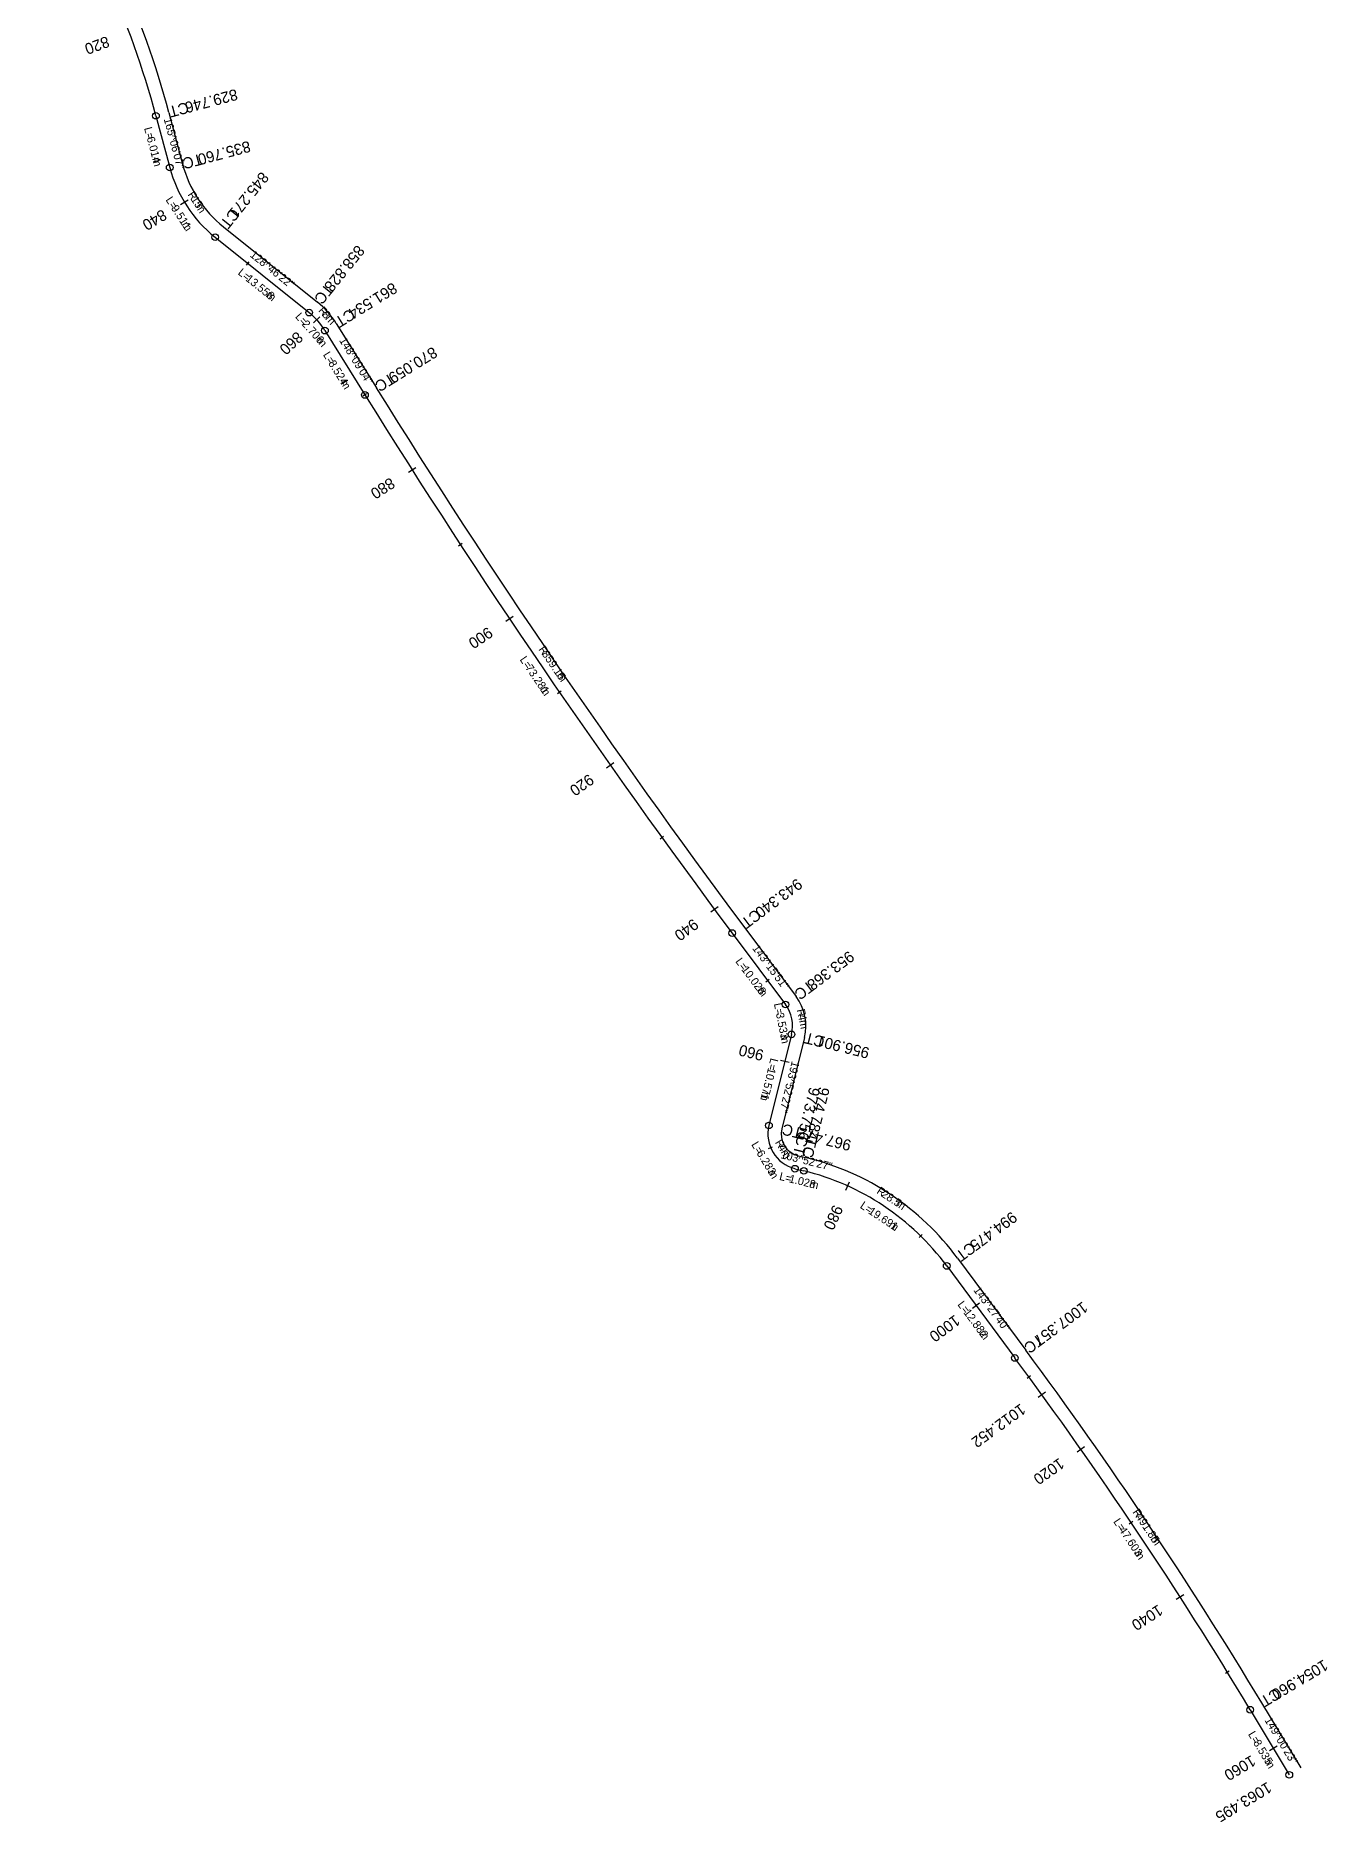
# Model space of a CAD drawing. Extents: x 268482 to 268985, y 5769022 to 5769953.
# Drawn here: x 268840.2 to 268985.4, y 5769022.4 to 5769223.4 of the extents above; entities that cross this region are included whole.
import ezdxf

# ---------------------------------------------------------------- set-up
doc = ezdxf.new("R2010")
doc.units = 0
for name, color, linetype in [('_CIVIL_CONSTRUCTION', 7, 'Continuous'), ('BNDRY_PROPOSED', 7, 'Continuous'), ('BNDRY_ROW', 7, 'Continuous'), ('BNDRY_VICTRACK', 7, 'Continuous'), ('BOUNDARY', 7, 'Continuous'), ('COMPONENT_PAVEMENT_TYPE_2', 7, 'Continuous'), ('CORRIDOR_TOP_MESH', 7, 'Continuous'), ('GEOM_HA_CONSTRUCTION', 7, 'Continuous'), ('SUBSURFACE_KERB', 7, 'Continuous'), ('SURFACE_EXISTING_VA', 7, 'Continuous'), ('VicTrack Rail Reserve', 7, 'Continuous')]:
    doc.layers.add(name, color=color, linetype=linetype)

msp = doc.modelspace()

# ---------------------------------------------------------------- linework, layer by layer
at = {"layer": '_CIVIL_CONSTRUCTION'}
for p, q in [((268856.45, 5769204.41), (268857.31, 5769204.92)), ((268871.39, 5769191.09), (268872.12, 5769191.77)), ((268882.06, 5769174.29), (268882.9, 5769174.83)), ((268893.01, 5769157.54), (268893.84, 5769158.1)), ((268904.34, 5769141.05), (268905.16, 5769141.63)), ((268916.06, 5769124.83), (268916.87, 5769125.42)), ((268923.9, 5769108.17), (268924.88, 5769107.93)), ((268931.24, 5769093.54), (268931.65, 5769094.46)), ((268945.47, 5769080.27), (268946.28, 5769080.86)), ((268952.86, 5769070.25), (268953.67, 5769070.84)), ((268957.24, 5769064.11), (268958.06, 5769064.69)), ((268968.38, 5769047.53), (268969.23, 5769048.07)), ((268978.87, 5769030.52), (268979.73, 5769031.04))]:
    msp.add_line(p, q, dxfattribs=at)
at = {"layer": 'BNDRY_PROPOSED'}
for p, q in [((268853.5, 5769214.06), (268853.99, 5769214.19)), ((268863.86, 5769197.56), (268864.17, 5769197.95)), ((268876.94, 5769182.89), (268877.36, 5769183.15)), ((268887.69, 5769166.02), (268888.11, 5769166.29)), ((268898.83, 5769149.4), (268899.25, 5769149.69)), ((268910.36, 5769133.05), (268910.76, 5769133.34)), ((268922.24, 5769116.96), (268922.64, 5769117.26)), ((268922.55, 5769098.22), (268923.01, 5769098.41)), ((268939.47, 5769088.2), (268939.82, 5769088.56)), ((268951.62, 5769072.38), (268952.02, 5769072.68)), ((268963.1, 5769056.02), (268963.52, 5769056.3)), ((268973.91, 5769039.21), (268974.34, 5769039.47))]:
    msp.add_line(p, q, dxfattribs=at)
at = {"layer": 'BOUNDARY'}
for p, q in [((268855.13, 5769214.75), (268856.68, 5769208.94)), ((268861.27, 5769201.89), (268871.84, 5769193.4)), ((268873.96, 5769191), (268878.46, 5769183.76)), ((268919.66, 5769123.34), (268925.66, 5769115.31)), ((268926.59, 5769110.7), (268924.05, 5769100.44)), ((268925.88, 5769097.41), (268926.88, 5769097.16)), ((268943.79, 5769085.9), (268951.46, 5769075.55)), ((268977.99, 5769035.87), (268982.38, 5769028.55))]:
    msp.add_line(p, q, dxfattribs=at)
for centre, radius, start, end in [((268757.04, 5769188.66), 101.5, 14.8981, 33.7706), ((268869.72, 5769212.41), 13.5, 194.8981, 231.2273), ((268865.89, 5769185.99), 9.5, 31.8488, 51.2273), ((269606.98, 5769636.33), 857.65, 211.84884, 216.73587), ((268921.25, 5769112.02), 5.5, 346.126, 36.7359), ((268926.48, 5769099.84), 2.5, 166.126, 256.126), ((268919.69, 5769068.04), 30, 36.5389, 76.126), ((268555.08, 5768781.82), 493.35, 30.9936, 36.5389)]:
    msp.add_arc(centre, radius, start, end, dxfattribs=at)
at = {"layer": 'GEOM_HA_CONSTRUCTION'}
for centre in [(268853.68, 5769214.37), (268855.23, 5769208.56), (268860.33, 5769200.72), (268870.9, 5769192.23), (268872.68, 5769190.21), (268877.18, 5769182.97), (268918.46, 5769122.45), (268924.46, 5769114.41), (268925.13, 5769111.06), (268922.6, 5769100.8), (268925.52, 5769095.95), (268926.52, 5769095.71), (268942.58, 5769085.01), (268950.25, 5769074.66), (268976.7, 5769035.1), (268981.1, 5769027.78)]:
    msp.add_circle(centre, 0.375, dxfattribs=at)
at = {"layer": 'VicTrack Rail Reserve'}
for p, q in [((268853.68, 5769214.37), (268855.23, 5769208.56)), ((268860.33, 5769200.72), (268870.9, 5769192.23)), ((268872.68, 5769190.21), (268877.18, 5769182.97)), ((268918.46, 5769122.45), (268924.46, 5769114.41)), ((268925.13, 5769111.06), (268922.6, 5769100.8)), ((268925.52, 5769095.95), (268926.52, 5769095.71)), ((268942.58, 5769085.01), (268950.25, 5769074.66)), ((268976.7, 5769035.1), (268981.1, 5769027.78))]:
    msp.add_line(p, q, dxfattribs=at)
for centre, radius, start, end in [((268757.04, 5769188.66), 100, 14.8981, 33.7706), ((268869.72, 5769212.41), 15, 194.8981, 231.2273), ((268865.89, 5769185.99), 8, 31.8488, 51.2273), ((269606.98, 5769636.33), 859.15, 211.84884, 216.73587), ((268921.25, 5769112.02), 4, 346.126, 36.7359), ((268926.48, 5769099.84), 4, 166.126, 256.126), ((268919.69, 5769068.04), 28.5, 36.5389, 76.126), ((268555.08, 5768781.82), 491.85, 30.9936, 36.5389)]:
    msp.add_arc(centre, radius, start, end, dxfattribs=at)

# ---------------------------------------------------------------- texts
at = {"layer": 'BNDRY_ROW'}
for s, rotation, p in [('820', 200.4821, (268848.16, 5769223.36)), ('840', 211.0946, (268854.41, 5769203.91)), ('860', 222.8367, (268869.5, 5769190.19)), ('880', 212.5118, (268880.03, 5769173.74)), ('900', 213.8456, (268891, 5769156.94)), ('920', 215.1794, (268902.35, 5769140.41)), ('940', 216.5132, (268914.08, 5769124.14)), ('960', 166.126, (268922.11, 5769109.26)), ('980', 245.6389, (268929.84, 5769091.98)), ('1000', 216.5389, (268943.49, 5769079.58)), ('1012.452', 215.9454, (268950.88, 5769069.59)), ('1020', 215.0661, (268955.24, 5769063.48)), ('1040', 212.7363, (268966.36, 5769046.98)), ('1060', 210.9936, (268976.83, 5769030.03)), ('1063.495', 210.9936, (268978.63, 5769027.03))]:
    msp.add_text(s, height=1.25, rotation=rotation, dxfattribs=at).set_placement(p)
at = {"layer": 'BNDRY_VICTRACK'}
for s, rotation, p in [('R', 303.0627, (268857.21, 5769205.51)), ('15', 303.0627, (268857.56, 5769204.98)), ('m', 303.0627, (268858.08, 5769204.17)), ('R', 311.5381, (268871.88, 5769192.42)), ('8', 311.5381, (268872.3, 5769191.95)), ('m', 311.5381, (268872.67, 5769191.53)), ('R', 304.2924, (268896.66, 5769154.36)), ('859.15', 304.2924, (268897.02, 5769153.83)), ('m', 304.2924, (268898.66, 5769151.43)), ('R', 281.4309, (268925.73, 5769113.82)), ('4', 281.4309, (268925.86, 5769113.2)), ('m', 281.4309, (268925.98, 5769112.58)), ('R', 301.126, (268923.25, 5769098.9)), ('4', 301.126, (268923.57, 5769098.36)), ('m', 301.126, (268923.9, 5769097.82)), ('R', 326.3324, (268934.63, 5769093.23)), ('28.5', 326.3324, (268935.15, 5769092.88)), ('m', 326.3324, (268936.77, 5769091.8)), ('R', 303.7662, (268963.44, 5769057.32)), ('491.85', 303.7662, (268963.79, 5769056.79)), ('m', 303.7662, (268965.45, 5769054.31))]:
    msp.add_text(s, height=0.9, rotation=rotation, dxfattribs=at).set_placement(p)
at = {"layer": 'COMPONENT_PAVEMENT_TYPE_2'}
for s, rotation, p in [('165^06\'07"', 284.8981, (268854.55, 5769214)), ('128^46\'22"', 321.2273, (268864.17, 5769198.6)), ('148^09\'04"', 301.8488, (268874.25, 5769189.11)), ('143^15\'51"', 306.7359, (268920.68, 5769120.73)), ('193^52\'27"', 256.126, (268925.18, 5769108.1)), ('103^52\'27"', 346.126, (268923.85, 5769097.14)), ('143^27\'40"', 306.5389, (268945.54, 5769082.28)), ('149^00\'23"', 300.9936, (268978.28, 5769033.93))]:
    msp.add_text(s, height=0.9, rotation=rotation, dxfattribs=at).set_placement(p)
at = {"layer": 'CORRIDOR_TOP_MESH'}
for s, rotation, p in [('L=', 284.8981, (268852.34, 5769212.98)), ('6.014', 284.8981, (268852.63, 5769211.9)), ('m', 284.8981, (268853.25, 5769209.56)), ('L=', 321.2273, (268862.82, 5769196.6)), ('13.558', 321.2273, (268863.69, 5769195.9)), ('m', 321.2273, (268865.96, 5769194.08)), ('L=', 301.8488, (268872.43, 5769187.5)), ('8.524', 301.8488, (268873.02, 5769186.54)), ('m', 301.8488, (268874.38, 5769184.36)), ('L=', 306.7359, (268918.78, 5769119.25)), ('10.028', 306.7359, (268919.45, 5769118.35)), ('m', 306.7359, (268921.2, 5769116.02)), ('10.571', 256.126, (268922.52, 5769107.35)), ('L=', 256.126, (268922.79, 5769108.44)), ('m', 256.126, (268921.86, 5769104.67)), ('L=', 346.126, (268923.7, 5769094.7)), ('1.028', 346.126, (268924.79, 5769094.43)), ('m', 346.126, (268927.08, 5769093.87)), ('L=', 306.5389, (268943.75, 5769080.66)), ('12.882', 306.5389, (268944.42, 5769079.76)), ('m', 306.5389, (268946.15, 5769077.42)), ('L=', 300.9936, (268976.43, 5769032.35)), ('8.535', 300.9936, (268977, 5769031.39)), ('m', 300.9936, (268978.29, 5769029.24))]:
    msp.add_text(s, height=0.9, rotation=rotation, dxfattribs=at).set_placement(p)
at = {"layer": 'SUBSURFACE_KERB'}
for s, rotation, p in [('L=', 303.0627, (268854.73, 5769204.92)), ('9.511', 303.0627, (268855.34, 5769203.98)), ('m', 303.0627, (268856.54, 5769202.14)), ('L=', 311.5381, (268869.28, 5769191.74)), ('2.706', 311.5381, (268870.02, 5769190.9)), ('m', 311.5381, (268871.68, 5769189.03)), ('L=', 304.2924, (268894.54, 5769153.21)), ('73.281', 304.2924, (268895.17, 5769152.28)), ('m', 304.2924, (268896.81, 5769149.87)), ('L=', 281.4309, (268923.15, 5769114.5)), ('3.533', 281.4309, (268923.37, 5769113.4)), ('m', 281.4309, (268923.86, 5769110.94)), ('L=', 301.126, (268920.58, 5769098.67)), ('6.283', 301.126, (268921.16, 5769097.71)), ('m', 301.126, (268922.46, 5769095.57)), ('L=', 326.3324, (268932.76, 5769091.59)), ('19.691', 326.3324, (268933.69, 5769090.97)), ('m', 326.3324, (268935.98, 5769089.44)), ('L=', 303.7662, (268961.27, 5769056.25)), ('47.603', 303.7662, (268961.89, 5769055.32)), ('m', 303.7662, (268963.63, 5769052.71))]:
    msp.add_text(s, height=0.9, rotation=rotation, dxfattribs=at).set_placement(p)
at = {"layer": 'SURFACE_EXISTING_VA'}
for s, rotation, p in [('CT', 194.8981, (268857.18, 5769215.95)), ('829.746', 194.8981, (268862.67, 5769217.41)), ('835.760', 194.8981, (268864.12, 5769211.57)), ('TC', 194.8981, (268858.73, 5769210.13)), ('845.271', 231.2273, (268865.51, 5769208.17)), ('CT', 231.2273, (268862.22, 5769204.07)), ('858.828', 231.2273, (268876.28, 5769199.93)), ('861.534', 211.8488, (268880.3, 5769195.68)), ('TC', 231.2273, (268872.79, 5769195.58)), ('CT', 211.8488, (268875.57, 5769192.74)), ('870.059', 211.8488, (268884.81, 5769188.45)), ('TC', 211.8488, (268880.07, 5769185.5)), ('943.340', 216.7359, (268925.75, 5769128.67)), ('CT', 216.7359, (268921.12, 5769125.22)), ('953.368', 216.7359, (268931.59, 5769120.52)), ('TC', 216.7359, (268927.12, 5769117.18)), ('CT', 166.126, (268928.96, 5769110.76)), ('956.901', 166.126, (268933.99, 5769109.52)), ('973.756', 256.126, (268927.16, 5769105.2)), ('974.784', 256.126, (268928.23, 5769105.23)), ('TC', 166.126, (268926.43, 5769100.49)), ('CT', 256.126, (268925.82, 5769099.78)), ('967.472', 166.126, (268931.94, 5769099.13)), ('TC', 256.126, (268926.82, 5769099.54)), ('994.475', 216.5389, (268949.9, 5769091.2)), ('CT', 216.5389, (268945.26, 5769087.77)), ('1007.357', 216.5389, (268957.85, 5769081.06)), ('TC', 216.5389, (268952.93, 5769077.41)), ('1054.960', 210.9936, (268984.96, 5769040.79)), ('CT', 210.9936, (268979.63, 5769037.59))]:
    msp.add_text(s, height=1.25, rotation=rotation, dxfattribs=at).set_placement(p)

doc.saveas('drawing.dxf')
